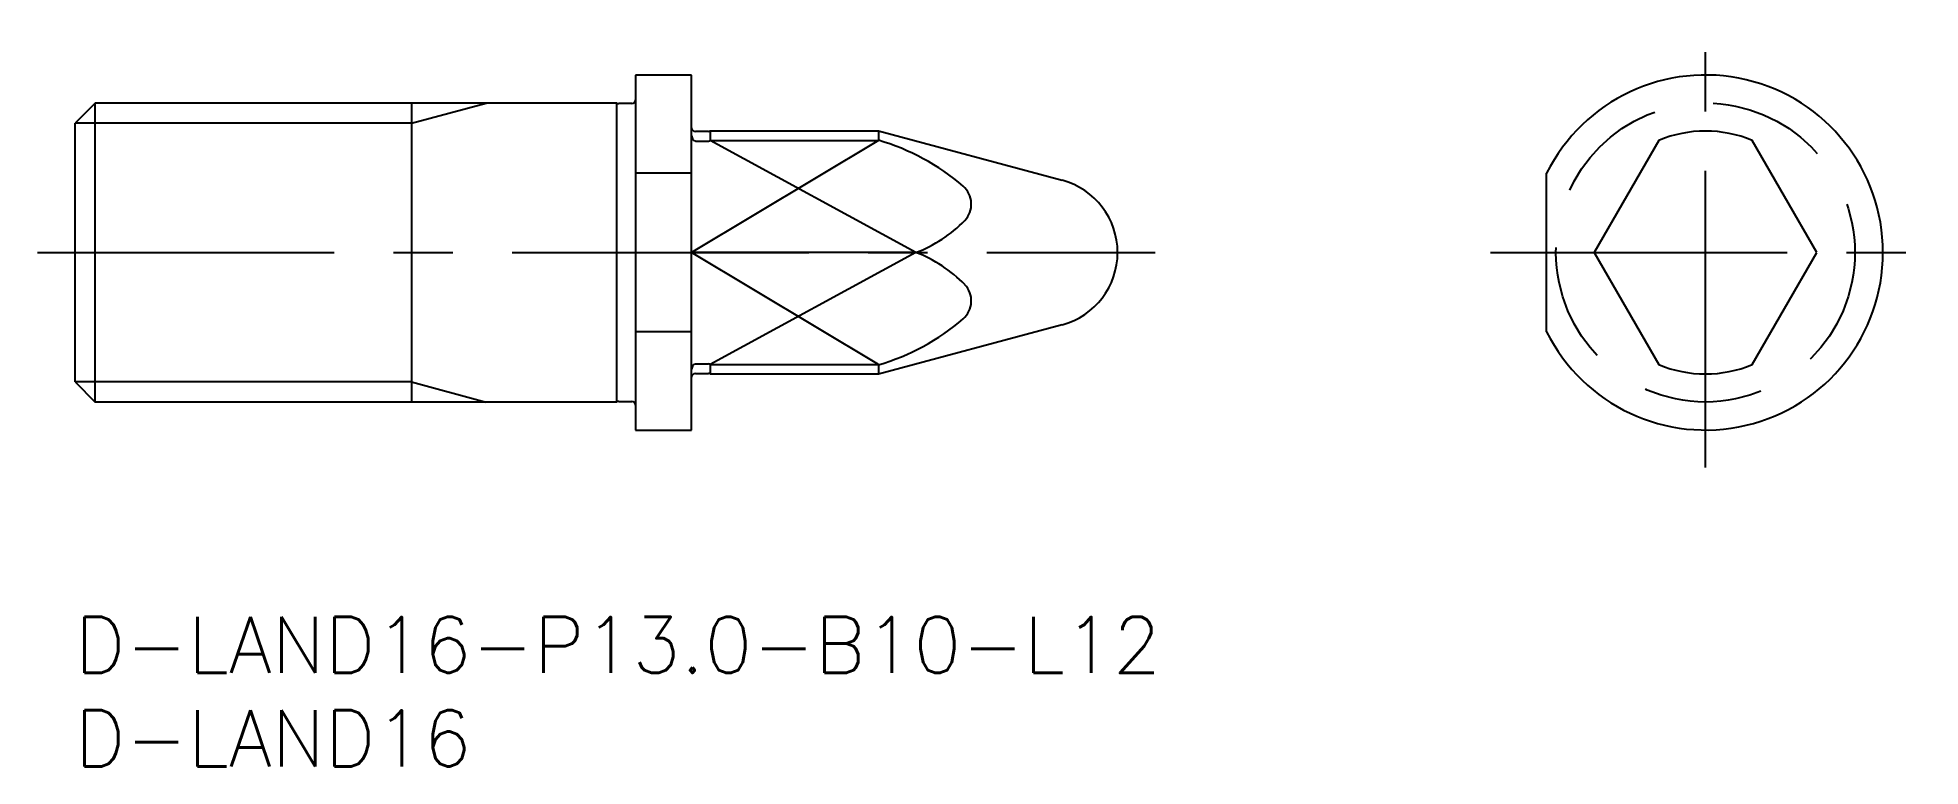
# Model space of a CAD drawing. Extents: x -2 to 99, y -8 to 31.
import ezdxf

# ---------------------------------------------------------------- set-up
doc = ezdxf.new("R2010")
doc.units = 0
doc.header["$LTSCALE"] = 0.5
doc.linetypes.add('CENTER', pattern=[50.8, 31.75, -6.35, 6.35, -6.35])
doc.linetypes.add('DASHED', pattern=[19.05, 12.7, -6.35])
for name, color, linetype in [('MSM_CENTER', 1, 'CENTER'), ('MSM_CONTINUOUS', 7, 'CONTINUOUS'), ('MSM_DASHED', 4, 'DASHED'), ('MSM_NARROW', 5, 'CONTINUOUS'), ('MSM_PART_NUMBER', 7, 'CONTINUOUS')]:
    doc.layers.add(name, color=color, linetype=linetype)
doc.styles.get("Standard").update_dxf_attribs({"font": 'txt.shx', "height": 0.5, "bigfont": 'bigfont.shx'})

# ---------------------------------------------------------------- blocks, each defined once
blk = doc.blocks.new('*U21')
at = {"layer": 'MSM_PART_NUMBER'}
blk.add_text('D-LAND16-P13.0-B10-L12', height=3, dxfattribs=at).set_placement((0, -3))
blk = doc.blocks.new('*U22')
at = {"layer": 'MSM_PART_NUMBER'}
blk.add_text('D-LAND16', height=3, dxfattribs=at).set_placement((0, -8))

msp = doc.modelspace()

# ---------------------------------------------------------------- linework, layer by layer
at = {"layer": 'MSM_CENTER'}
for p, q in [((87.26, 8), (87.26, 31)), ((-2, 19.5), (57.8, 19.5)), ((75.76, 19.5), (98.76, 19.5))]:
    msp.add_line(p, q, dxfattribs=at)
at = {"layer": 'MSM_CONTINUOUS'}
for p, q in [((33, 29), (30, 29)), ((30, 29), (30, 10)), ((33, 10), (33, 29)), ((1.08, 27.5), (0, 26.42)), ((1.08, 11.5), (1.08, 27.5)), ((29, 27.5), (1.08, 27.5)), ((18, 27.5), (18, 11.5)), ((29, 11.5), (29, 27.5)), ((29.8, 27.48), (29.1, 27.48)), ((0, 12.58), (0, 26.42)), ((33.9, 25.98), (33.2, 25.98)), ((33.2, 25.46), (33.9, 25.46)), ((43, 26), (34, 26)), ((34, 26), (34, 25.5)), ((34, 25.5), (43, 25.5)), ((52.84, 23.36), (43, 26)), ((43, 26), (43, 25.5)), ((84.76, 25.5), (81.3, 19.5)), ((93.22, 19.5), (89.76, 25.5)), ((33, 23.74), (30, 23.74)), ((78.76, 15.26), (78.76, 23.74)), ((45, 19.5), (33, 19.5)), ((81.3, 19.5), (84.76, 13.5)), ((89.76, 13.5), (93.22, 19.5)), ((33, 15.26), (30, 15.26)), ((43, 13), (52.84, 15.64)), ((33.2, 13.54), (33.9, 13.54)), ((34, 13.5), (43, 13.5)), ((34, 13.5), (34, 13)), ((43, 13.5), (43, 13)), ((0, 12.58), (1.08, 11.5)), ((33.2, 13.03), (33.9, 13.03)), ((34, 13), (43, 13)), ((29, 11.5), (1.08, 11.5)), ((29.1, 11.53), (29.8, 11.53)), ((30, 10), (33, 10))]:
    msp.add_line(p, q, dxfattribs=at)
for centre, radius, start, end in [((87.26, 19.5), 9.5, 206.5254, 153.4746), ((29.1, 27.67), 0.2, 241.045, 270), ((29.8, 27.67), 0.2, 270, 0), ((33.2, 26.18), 0.2, 180, 270), ((33.33, 25.74), 0.326, 178.8296, 219.1862), ((33.2, 25.63), 0.161, 215.5291, 268.4424), ((33.9, 26.18), 0.2, 270, 298.955), ((33.9, 25.62), 0.155, 270.8844, 309.6787), ((39.56, 13.74), 12.26, 49.4379, 73.719), ((87.26, 19.5), 6.5, 67.3801, 112.6199), ((51.8, 19.5), 4, 285, 75), ((46.72, 22.09), 1.25, 315.9145, 49.6562), ((42.22, 26.6), 7.63, 291.3856, 315.1058), ((42.22, 12.4), 7.63, 44.8942, 68.6144), ((46.72, 16.91), 1.25, 310.3438, 44.0855), ((39.56, 25.26), 12.26, 286.281, 310.5621), ((33.33, 13.26), 0.326, 140.8138, 181.1704), ((33.2, 13.37), 0.161, 91.5576, 144.4709), ((33.9, 13.38), 0.155, 50.3213, 89.1156), ((87.26, 19.5), 6.5, 247.3801, 292.6199), ((33.2, 12.83), 0.2, 90, 180), ((33.9, 12.83), 0.2, 61.045, 90), ((29.1, 11.33), 0.2, 90, 118.955), ((29.8, 11.33), 0.2, 0, 90)]:
    msp.add_arc(centre, radius, start, end, dxfattribs=at)
at = {"layer": 'MSM_DASHED'}
msp.add_circle((87.26, 19.5), 8, dxfattribs=at)
at = {"layer": 'MSM_NARROW'}
for p, q in [((18, 26.42), (22, 27.5)), ((18, 26.42), (0, 26.42)), ((43, 25.5), (33, 19.5)), ((45, 19.5), (34, 25.5)), ((43, 13.5), (33, 19.5)), ((45, 19.5), (34, 13.5)), ((18, 12.58), (0, 12.58)), ((18, 12.58), (22, 11.5))]:
    msp.add_line(p, q, dxfattribs=at)

# ---------------------------------------------------------------- block references
at = {"layer": 'MSM_CONTINUOUS'}
for name in ['*U21', '*U22']:
    msp.add_blockref(name, (0, 0), dxfattribs=at)

doc.saveas('drawing.dxf')
